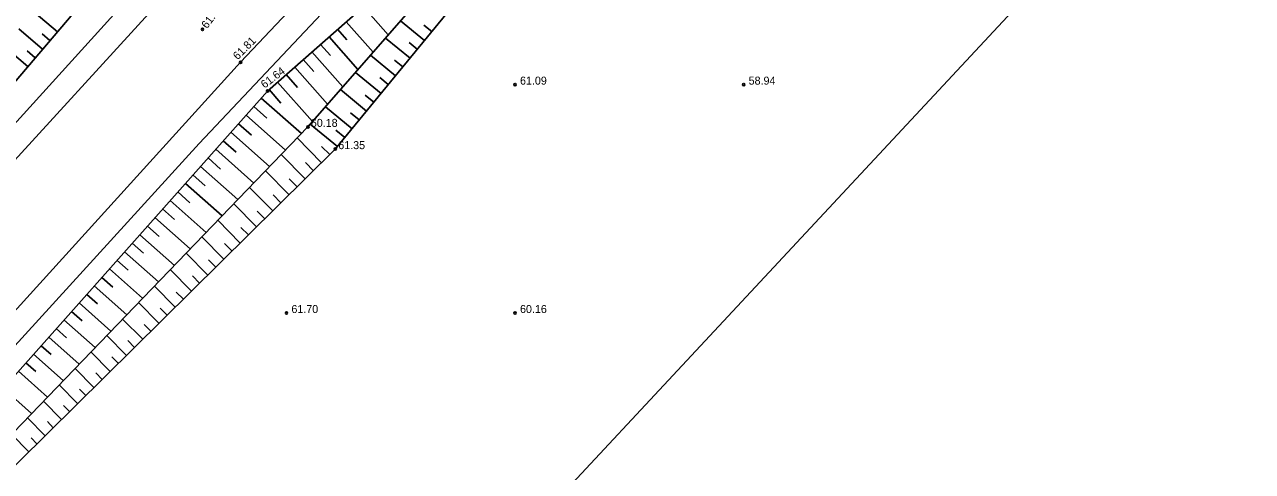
# Model space of a CAD drawing. Extents: x 642058 to 655509, y 6458707 to 6469679.
# Drawn here: x 646137.1 to 646244.5, y 6461266.1 to 6461305.3 of the extents above; entities that cross this region are included whole.
import ezdxf

# ---------------------------------------------------------------- set-up
doc = ezdxf.new("R2010")
doc.units = 0
for name, color, linetype in [('KORGUS', 7, 'Continuous'), ('MOOTKORG', 7, 'Continuous'), ('RELJEEF', 7, 'Continuous'), ('TEE', 7, 'Continuous'), ('TRUUP', 7, 'Continuous'), ('VORK', 7, 'Continuous')]:
    doc.layers.add(name, color=color, linetype=linetype)

msp = doc.modelspace()

# ---------------------------------------------------------------- linework, layer by layer
at = {"layer": 'KORGUS'}
for centre in [(646152.65, 6461304.83), (646155.98, 6461301.96), (646180, 6461300), (646200, 6461300), (646158.34, 6461299.44), (646161.87, 6461296.3), (646164.27, 6461294.35), (646160, 6461280), (646180, 6461280)]:
    msp.add_circle(centre, 0.1, dxfattribs=at)
at = {"layer": 'RELJEEF'}
for p, q in [((646139.96, 6461304.63), (646137.93, 6461306.35)), ((646166.72, 6461306.83), (646168.9, 6461304.36)), ((646165.22, 6461305.51), (646167.58, 6461302.84)), ((646172.08, 6461303.87), (646169.98, 6461305.59)), ((646172.71, 6461304.64), (646172.02, 6461305.21)), ((646138.66, 6461303.11), (646136.57, 6461304.89)), ((646139.31, 6461303.87), (646138.62, 6461304.45)), ((646163.72, 6461304.18), (646166.25, 6461301.32)), ((646164.47, 6461304.85), (646165.29, 6461303.92)), ((646170.81, 6461302.32), (646168.66, 6461304.08)), ((646137.37, 6461301.58), (646135.2, 6461303.42)), ((646162.97, 6461303.52), (646163.84, 6461302.54)), ((646171.44, 6461303.1), (646170.74, 6461303.68)), ((646138.01, 6461302.35), (646137.3, 6461302.95)), ((646161.47, 6461302.2), (646162.4, 6461301.15)), ((646162.22, 6461302.86), (646164.92, 6461299.8)), ((646169.54, 6461300.78), (646167.35, 6461302.58)), ((646170.17, 6461301.55), (646169.45, 6461302.14)), ((646159.97, 6461300.88), (646160.96, 6461299.76)), ((646160.72, 6461301.54), (646163.6, 6461298.28)), ((646168.27, 6461299.23), (646166.03, 6461301.07)), ((646159.22, 6461300.22), (646162.27, 6461296.76)), ((646168.9, 6461300), (646168.17, 6461300.61)), ((646157.79, 6461298.82), (646161.3, 6461295.71)), ((646158.47, 6461299.56), (646159.51, 6461298.38)), ((646167, 6461297.68), (646164.71, 6461299.56)), ((646167.64, 6461298.46), (646166.88, 6461299.08)), ((646157.13, 6461298.08), (646158.29, 6461297.05)), ((646165.73, 6461296.14), (646163.4, 6461298.05)), ((646155.8, 6461296.58), (646156.94, 6461295.57)), ((646156.47, 6461297.33), (646159.91, 6461294.27)), ((646164.46, 6461294.59), (646162.08, 6461296.55)), ((646166.37, 6461296.91), (646165.6, 6461297.54)), ((646155.14, 6461295.83), (646158.52, 6461292.83)), ((646165.1, 6461295.36), (646164.31, 6461296.01)), ((646154.47, 6461295.09), (646155.59, 6461294.09)), ((646163.07, 6461293.16), (646160.93, 6461295.33)), ((646163.78, 6461293.87), (646163.06, 6461294.59)), ((646153.14, 6461293.59), (646154.24, 6461292.61)), ((646153.81, 6461294.34), (646157.13, 6461291.38)), ((646161.64, 6461291.76), (646159.54, 6461293.88)), ((646152.48, 6461292.84), (646155.75, 6461289.94)), ((646160.22, 6461290.35), (646158.15, 6461292.44)), ((646162.35, 6461292.46), (646161.65, 6461293.18)), ((646151.15, 6461291.35), (646154.36, 6461288.5)), ((646151.82, 6461292.1), (646152.89, 6461291.14)), ((646160.93, 6461291.06), (646160.24, 6461291.76)), ((646150.49, 6461290.6), (646151.55, 6461289.66)), ((646158.8, 6461288.95), (646156.77, 6461291)), ((646159.51, 6461289.65), (646158.83, 6461290.34)), ((646149.16, 6461289.11), (646150.2, 6461288.18)), ((646149.82, 6461289.85), (646152.97, 6461287.06)), ((646157.38, 6461287.54), (646155.38, 6461289.56)), ((646148.49, 6461288.36), (646151.58, 6461285.62)), ((646155.95, 6461286.13), (646153.99, 6461288.12)), ((646158.09, 6461288.24), (646157.42, 6461288.92)), ((646147.83, 6461287.61), (646148.85, 6461286.71)), ((646156.67, 6461286.84), (646156.01, 6461287.5)), ((646146.5, 6461286.11), (646147.5, 6461285.23)), ((646147.17, 6461286.86), (646150.19, 6461284.17)), ((646154.53, 6461284.73), (646152.6, 6461286.68)), ((646155.24, 6461285.43), (646154.59, 6461286.09)), ((646145.84, 6461285.37), (646148.8, 6461282.73)), ((646153.11, 6461283.32), (646151.22, 6461285.24)), ((646144.51, 6461283.87), (646147.41, 6461281.29)), ((646145.17, 6461284.62), (646146.15, 6461283.75)), ((646151.69, 6461281.92), (646149.83, 6461283.8)), ((646153.82, 6461284.02), (646153.18, 6461284.67)), ((646143.85, 6461283.12), (646144.8, 6461282.27)), ((646152.4, 6461282.62), (646151.77, 6461283.25)), ((646142.52, 6461281.63), (646143.46, 6461280.8)), ((646143.18, 6461282.38), (646146.03, 6461279.85)), ((646150.26, 6461280.51), (646148.44, 6461282.36)), ((646150.98, 6461281.21), (646150.36, 6461281.83)), ((646141.85, 6461280.88), (646144.64, 6461278.41)), ((646148.84, 6461279.1), (646147.05, 6461280.91)), ((646140.52, 6461279.39), (646143.25, 6461276.97)), ((646141.19, 6461280.13), (646142.11, 6461279.32)), ((646147.42, 6461277.7), (646145.66, 6461279.47)), ((646149.55, 6461279.81), (646148.95, 6461280.42)), ((646139.86, 6461278.64), (646140.76, 6461277.84)), ((646148.13, 6461278.4), (646147.54, 6461279)), ((646139.2, 6461277.89), (646141.86, 6461275.52)), ((646146, 6461276.29), (646144.28, 6461278.03)), ((646146.71, 6461276.99), (646146.13, 6461277.58)), ((646137.87, 6461276.4), (646140.47, 6461274.08)), ((646138.53, 6461277.14), (646139.41, 6461276.36)), ((646144.58, 6461274.89), (646142.89, 6461276.59)), ((646145.29, 6461275.59), (646144.72, 6461276.16)), ((646137.2, 6461275.65), (646138.06, 6461274.89)), ((646143.15, 6461273.48), (646141.5, 6461275.15)), ((646136.54, 6461274.9), (646139.08, 6461272.64)), ((646143.86, 6461274.18), (646143.31, 6461274.75)), ((646135.21, 6461273.41), (646137.7, 6461271.2)), ((646141.73, 6461272.07), (646140.11, 6461273.71)), ((646142.44, 6461272.78), (646141.9, 6461273.33)), ((646140.31, 6461270.67), (646138.73, 6461272.27)), ((646141.02, 6461271.37), (646140.49, 6461271.91)), ((646138.89, 6461269.26), (646137.34, 6461270.83)), ((646139.6, 6461269.96), (646139.08, 6461270.49)), ((646137.46, 6461267.86), (646135.95, 6461269.39)), ((646138.17, 6461268.56), (646137.66, 6461269.07))]:
    msp.add_line(p, q, dxfattribs=at)
msp.add_lwpolyline([(646345.16, 6461510.31), (646312, 6461477.95), (646277.7, 6461444.63), (646244.33, 6461411.35), (646223.56, 6461390.4), (646209.29, 6461375.81), (646178.09, 6461343.73), (646145.83, 6461311.54), (646115.36, 6461275.69), (646083.87, 6461241.71), (646052, 6461205.99), (646020.11, 6461170.87), (645989.93, 6461135.03), (645974.12, 6461122.39)], dxfattribs=at)
at = {"layer": 'TEE'}
for points in [[(646625.19, 6461741.44), (646609.76, 6461730.25), (646608.19, 6461729.52), (646589.61, 6461714.11), (646554.69, 6461684.02), (646520.92, 6461654.7), (646488.22, 6461625.6), (646454.44, 6461595.45), (646420.14, 6461564.02), (646387.03, 6461533.22), (646353.6, 6461501.72), (646320.02, 6461469.33), (646286.13, 6461436.3), (646251.04, 6461401.05), (646218.45, 6461367.75), (646187.23, 6461335.02), (646155.98, 6461301.96), (646124.8, 6461267.58), (646093.69, 6461232.76), (646062, 6461196.67), (646031.01, 6461161.48), (646000.1, 6461125.79), (645966.67, 6461086.62)], [(646369.53, 6461512.85), (646352.89, 6461498.7), (646340.18, 6461486.27), (646322.36, 6461468.81), (646305.98, 6461452.95), (646276.48, 6461424.14), (646252.51, 6461400.11), (646224.99, 6461371.56), (646203.47, 6461350.06), (646192.91, 6461338.34), (646169.85, 6461313.44), (646152.35, 6461294.84), (646126.95, 6461266.97), (646110.65, 6461248.51), (646080.56, 6461215.51), (646063.35, 6461195.62), (646052.4, 6461183.42), (646029.15, 6461156.5), (646019.94, 6461145.88), (646007.89, 6461131.95), (645992.02, 6461112.64), (645979.37, 6461097.86)], [(645971.61, 6461109.28), (645990.93, 6461131.47), (646005.96, 6461149.26), (646023.49, 6461169.18), (646038.3, 6461186.26), (646051.28, 6461201.96), (646070.35, 6461223), (646094.3, 6461250.3), (646119.44, 6461278.05), (646149.42, 6461311.17), (646178.81, 6461342.12), (646210.22, 6461374.65), (646222, 6461387.4), (646244.08, 6461409.78), (646278.32, 6461443.72)], [(646244.63, 6461407.42), (646211.65, 6461373.64), (646180.64, 6461341.32), (646149.51, 6461307.95), (646117.92, 6461273.37), (646086.98, 6461238.96), (646055.35, 6461203.07), (646024.08, 6461167.53), (645993.57, 6461131.77), (645971.51, 6461105.93)]]:
    msp.add_lwpolyline(points, dxfattribs=at)
at = {"layer": 'TRUUP'}
msp.add_lwpolyline([(645654.01, 6460645.16), (645962.05, 6461010.44), (646048.74, 6461113.24), (646126.88, 6461202.7), (646251.51, 6461336.52), (646337.52, 6461423.22), (646599.94, 6461663.45), (646534.16, 6461738.81), (646268.22, 6461495.35), (646179.41, 6461405.83), (646052.62, 6461269.69), (645972.85, 6461178.37), (645885.6, 6461074.91), (645577.53, 6460709.59)], dxfattribs=at)
at = {"layer": 'VORK'}
for points in [[(646367.01, 6461510.71), (646355.16, 6461499.67), (646322.05, 6461466.97), (646288.3, 6461433.83), (646253.45, 6461398.59), (646220.74, 6461365.3), (646190.12, 6461332.72), (646172.5, 6461311.92), (646158.34, 6461299.44), (646127.84, 6461265.11), (646095.99, 6461230.61), (646064.59, 6461194.37), (646033.84, 6461159.17), (646003.89, 6461122.51), (645983.39, 6461100.91), (645981.37, 6461088.61), (645980.94, 6461087.44), (645980.84, 6461087.17)], [(645982.74, 6461087.28), (645982.88, 6461087.56), (645985.95, 6461099.27), (646005.17, 6461121.22), (646036.06, 6461157.28), (646066.41, 6461192.71), (646099.42, 6461227.88), (646130.03, 6461263.23), (646161.87, 6461296.3), (646173.95, 6461310.14), (646227.19, 6461360.07), (646258.19, 6461393.86), (646296.41, 6461425.9), (646325.69, 6461462.8), (646359.53, 6461495.03), (646374.49, 6461511.11)], [(645984.8, 6461082.12), (645990.88, 6461101.03), (646007.74, 6461119.07), (646039, 6461155.01), (646069.55, 6461190.02), (646101.95, 6461225.82), (646131.52, 6461261.98), (646164.27, 6461294.35), (646176.11, 6461308.79), (646227.19, 6461360.07)]]:
    msp.add_lwpolyline(points, dxfattribs=at)

# ---------------------------------------------------------------- texts
at = {"layer": 'KORGUS'}
for s, p in [('61.09', (646180.43, 6461300)), ('58.94', (646200.43, 6461300)), ('61.70', (646160.43, 6461280)), ('60.16', (646180.43, 6461280))]:
    msp.add_text(s, height=0.7, dxfattribs=at).set_placement(p)
at = {"layer": 'MOOTKORG'}
for s, rotation, p in [(' 61.94', 53.0224, (646152.89, 6461304.64)), (' 61.81', 44.8486, (646155.54, 6461301.94)), (' 61.64', 37.0402, (646157.87, 6461299.48))]:
    msp.add_text(s, height=0.7, rotation=rotation, dxfattribs=at).set_placement(p)
for s, p in [(' 60.18', (646161.87, 6461296.3)), (' 61.35', (646164.27, 6461294.35))]:
    msp.add_text(s, height=0.7, dxfattribs=at).set_placement(p)

doc.saveas('drawing.dxf')
